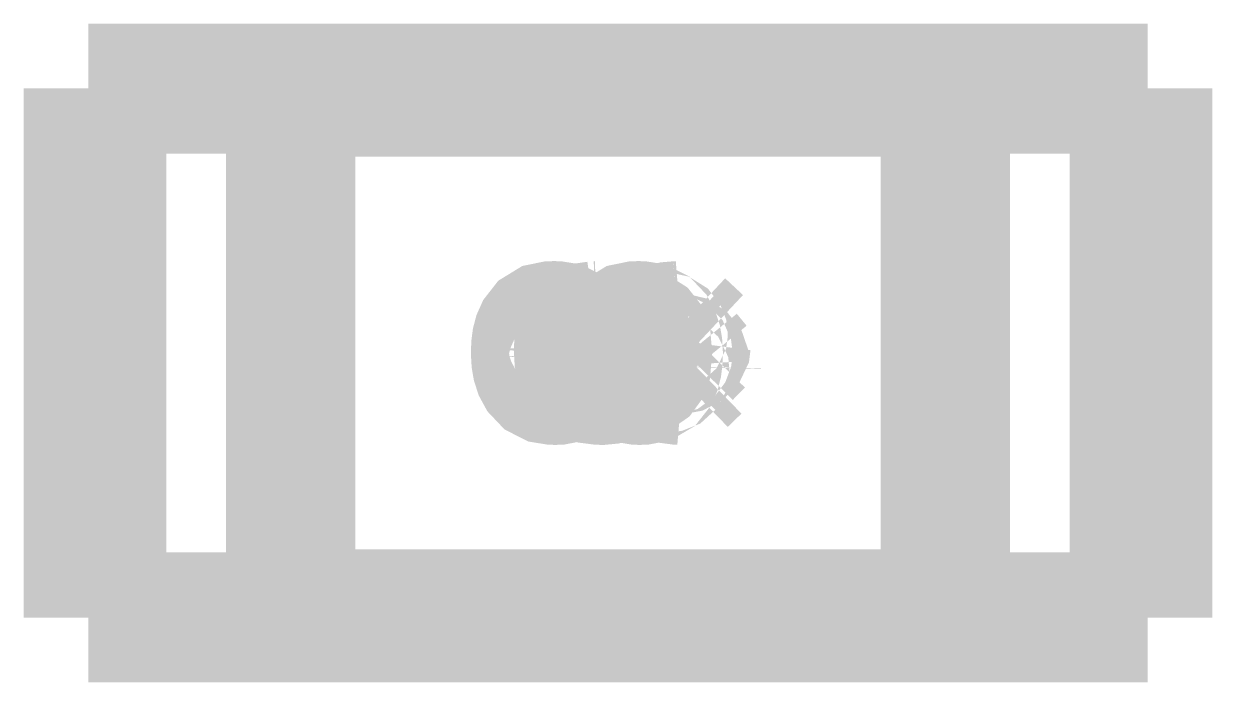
# Model space of a CAD drawing. Header units: millimetres. Extents: x 123.5 to 144.3, y 105.4 to 121.6.
# Drawn here: x 135.986 to 136.0963, y 113.2802 to 113.3413 of the extents above; entities that cross this region are included whole.
import ezdxf

# ---------------------------------------------------------------- set-up
doc = ezdxf.new("R2010")
doc.units = ezdxf.units.MM
doc.layers.add('DESC', color=250, linetype='Continuous')

# ---------------------------------------------------------------- blocks, each defined once
blk = doc.blocks.new('board')
at = {"const_width": 0.008}
for points in [[(152.0324816050811, 113.6353791870088), (152.0324816050811, 113.6026231870088)], [(152.0324816050811, 113.6353791870088), (152.0333006050811, 113.6353791870088)], [(152.0324816050811, 113.6353791870088), (152.0324816050811, 113.6026231870088)], [(152.0324816050811, 113.6353791870088), (152.0333006050811, 113.6353791870088)], [(152.0324816050811, 113.6353791870088), (152.0324816050811, 113.6026231870088)], [(152.0324816050811, 113.6353791870088), (152.0333006050811, 113.6353791870088)], [(152.0451746050811, 113.6352691870088), (152.0451746050811, 113.6353381870088), (152.0337106050811, 113.6353381870088), (152.0337106050811, 113.6353791870088), (152.0333006050811, 113.6353791870088)], [(152.0333006050811, 113.6353791870088), (152.0333006050811, 113.6026231870088)], [(152.0451746050811, 113.6352691870088), (152.0451746050811, 113.6353381870088), (152.0337106050811, 113.6353381870088), (152.0337106050811, 113.6353791870088), (152.0333006050811, 113.6353791870088)], [(152.0333006050811, 113.6353791870088), (152.0333006050811, 113.6026231870088)], [(152.0451746050811, 113.6352691870088), (152.0451746050811, 113.6353381870088), (152.0337106050811, 113.6353381870088), (152.0337106050811, 113.6353791870088), (152.0333006050811, 113.6353791870088)], [(152.0333006050811, 113.6353791870088), (152.0333006050811, 113.6026231870088)], [(152.0967656050811, 113.6353791870088), (152.0337106050811, 113.6353791870088)], [(152.0967656050811, 113.6353791870088), (152.0337106050811, 113.6353791870088)], [(152.0967656050811, 113.6353791870088), (152.0337106050811, 113.6353791870088)], [(152.0447656050811, 113.6353791870088), (152.0857106050811, 113.6353791870088)], [(152.0448066050811, 113.6353381870088), (152.0447656050811, 113.6353791870088)], [(152.0447656050811, 113.6353381870088), (152.0447656050811, 113.6353791870088)], [(152.0447656050811, 113.6353791870088), (152.0857106050811, 113.6353791870088)], [(152.0448066050811, 113.6353381870088), (152.0447656050811, 113.6353791870088)], [(152.0447656050811, 113.6353381870088), (152.0447656050811, 113.6353791870088)], [(152.0447656050811, 113.6353791870088), (152.0857106050811, 113.6353791870088)], [(152.0448066050811, 113.6353381870088), (152.0447656050811, 113.6353791870088)], [(152.0447656050811, 113.6353381870088), (152.0447656050811, 113.6353791870088)], [(152.0449846050811, 113.6351601870088), (152.0448756050811, 113.6352691870088)], [(152.0449846050811, 113.6351601870088), (152.0448756050811, 113.6352691870088)], [(152.0449846050811, 113.6351601870088), (152.0448756050811, 113.6352691870088)], [(152.0971746050811, 113.6353791870088), (152.0967656050811, 113.6353791870088), (152.0967656050811, 113.6353381870088), (152.0853006050811, 113.6353381870088), (152.0853006050811, 113.6352691870088)], [(152.0971746050811, 113.6353791870088), (152.0967656050811, 113.6353791870088), (152.0967656050811, 113.6353381870088), (152.0853006050811, 113.6353381870088), (152.0853006050811, 113.6352691870088)], [(152.0971746050811, 113.6353791870088), (152.0967656050811, 113.6353791870088), (152.0967656050811, 113.6353381870088), (152.0853006050811, 113.6353381870088), (152.0853006050811, 113.6352691870088)], [(152.0854906050811, 113.6351601870088), (152.0856006050811, 113.6352691870088)], [(152.0854906050811, 113.6351601870088), (152.0856006050811, 113.6352691870088)], [(152.0854906050811, 113.6351601870088), (152.0856006050811, 113.6352691870088)], [(152.0856696050811, 113.6353381870088), (152.0857106050811, 113.6353791870088)], [(152.0856696050811, 113.6353381870088), (152.0857106050811, 113.6353791870088)], [(152.0856696050811, 113.6353381870088), (152.0857106050811, 113.6353791870088)], [(152.0857106050811, 113.6353791870088), (152.0857106050811, 113.6353381870088)], [(152.0857106050811, 113.6353791870088), (152.0857106050811, 113.6353381870088)], [(152.0857106050811, 113.6353791870088), (152.0857106050811, 113.6353381870088)], [(152.0971746050811, 113.6353791870088), (152.0979936050811, 113.6353791870088)], [(152.0971746050811, 113.6026231870088), (152.0971746050811, 113.6353791870088)], [(152.0971746050811, 113.6353791870088), (152.0979936050811, 113.6353791870088)], [(152.0971746050811, 113.6026231870088), (152.0971746050811, 113.6353791870088)], [(152.0971746050811, 113.6353791870088), (152.0979936050811, 113.6353791870088)], [(152.0971746050811, 113.6026231870088), (152.0971746050811, 113.6353791870088)], [(152.0979936050811, 113.6026231870088), (152.0979936050811, 113.6353791870088)], [(152.0979936050811, 113.6026231870088), (152.0979936050811, 113.6353791870088)], [(152.0979936050811, 113.6026231870088), (152.0979936050811, 113.6353791870088)], [(152.0449846050811, 113.6351601870088), (152.0449846050811, 113.6028431870088), (152.0854906050811, 113.6028431870088), (152.0854906050811, 113.6351601870088), (152.0449846050811, 113.6351601870088)], [(152.0449846050811, 113.6351601870088), (152.0449846050811, 113.6028431870088), (152.0854906050811, 113.6028431870088), (152.0854906050811, 113.6351601870088), (152.0449846050811, 113.6351601870088)], [(152.0449846050811, 113.6351601870088), (152.0449846050811, 113.6028431870088), (152.0854906050811, 113.6028431870088), (152.0854906050811, 113.6351601870088), (152.0449846050811, 113.6351601870088)], [(152.0625016050811, 113.6189881870088), (152.0625016050811, 113.6189071870088), (152.0624866050811, 113.6185791870088), (152.0624456050811, 113.6182541870088), (152.0623756050811, 113.6179851870088), (152.0622946050811, 113.6178031870088), (152.0620926050811, 113.6175471870088), (152.0618276050811, 113.6173901870088), (152.0614506050811, 113.6173181870088), (152.0613536050811, 113.6173151870088), (152.0612716050811, 113.6173181870088), (152.0609456050811, 113.6173711870088), (152.0606496050811, 113.6175211870088), (152.0604236050811, 113.6177601870088), (152.0603166050811, 113.6179571870088), (152.0602196050811, 113.6182511870088), (152.0601676050811, 113.6185551870088), (152.0601416050811, 113.6190141870088), (152.0601426050811, 113.6190961870088), (152.0601576050811, 113.6194231870088), (152.0601986050811, 113.6197481870088), (152.0602696050811, 113.6200151870088), (152.0603536050811, 113.6202031870088), (152.0605426050811, 113.6204451870088), (152.0608086050811, 113.6206081870088), (152.0611756050811, 113.6206831870088), (152.0612906050811, 113.6206871870088), (152.0613716050811, 113.6206841870088), (152.0616976050811, 113.6206321870088), (152.0619936050811, 113.6204821870088), (152.0622216050811, 113.6202421870088), (152.0623276050811, 113.6200471870088), (152.0624236050811, 113.6197591870088), (152.0624756050811, 113.6194611870088), (152.0625016050811, 113.6189881870088)], [(152.0625016050811, 113.6189881870088), (152.0625016050811, 113.6189071870088), (152.0624866050811, 113.6185791870088), (152.0624456050811, 113.6182541870088), (152.0623756050811, 113.6179851870088), (152.0622946050811, 113.6178031870088), (152.0620926050811, 113.6175471870088), (152.0618276050811, 113.6173901870088), (152.0614506050811, 113.6173181870088), (152.0613536050811, 113.6173151870088), (152.0612716050811, 113.6173181870088), (152.0609456050811, 113.6173711870088), (152.0606496050811, 113.6175211870088), (152.0604236050811, 113.6177601870088), (152.0603166050811, 113.6179571870088), (152.0602196050811, 113.6182511870088), (152.0601676050811, 113.6185551870088), (152.0601416050811, 113.6190141870088), (152.0601426050811, 113.6190961870088), (152.0601576050811, 113.6194231870088), (152.0601986050811, 113.6197481870088), (152.0602696050811, 113.6200151870088), (152.0603536050811, 113.6202031870088), (152.0605426050811, 113.6204451870088), (152.0608086050811, 113.6206081870088), (152.0611756050811, 113.6206831870088), (152.0612906050811, 113.6206871870088), (152.0613716050811, 113.6206841870088), (152.0616976050811, 113.6206321870088), (152.0619936050811, 113.6204821870088), (152.0622216050811, 113.6202421870088), (152.0623276050811, 113.6200471870088), (152.0624236050811, 113.6197591870088), (152.0624756050811, 113.6194611870088), (152.0625016050811, 113.6189881870088)], [(152.0625016050811, 113.6189881870088), (152.0625016050811, 113.6189071870088), (152.0624866050811, 113.6185791870088), (152.0624456050811, 113.6182541870088), (152.0623756050811, 113.6179851870088), (152.0622946050811, 113.6178031870088), (152.0620926050811, 113.6175471870088), (152.0618276050811, 113.6173901870088), (152.0614506050811, 113.6173181870088), (152.0613536050811, 113.6173151870088), (152.0612716050811, 113.6173181870088), (152.0609456050811, 113.6173711870088), (152.0606496050811, 113.6175211870088), (152.0604236050811, 113.6177601870088), (152.0603166050811, 113.6179571870088), (152.0602196050811, 113.6182511870088), (152.0601676050811, 113.6185551870088), (152.0601416050811, 113.6190141870088), (152.0601426050811, 113.6190961870088), (152.0601576050811, 113.6194231870088), (152.0601986050811, 113.6197481870088), (152.0602696050811, 113.6200151870088), (152.0603536050811, 113.6202031870088), (152.0605426050811, 113.6204451870088), (152.0608086050811, 113.6206081870088), (152.0611756050811, 113.6206831870088), (152.0612906050811, 113.6206871870088), (152.0613716050811, 113.6206841870088), (152.0616976050811, 113.6206321870088), (152.0619936050811, 113.6204821870088), (152.0622216050811, 113.6202421870088), (152.0623276050811, 113.6200471870088), (152.0624236050811, 113.6197591870088), (152.0624756050811, 113.6194611870088), (152.0625016050811, 113.6189881870088)], [(152.0642106050811, 113.6178451870088), (152.0647826050811, 113.6179491870088), (152.0648096050811, 113.6179451870088), (152.0648276050811, 113.6179341870088), (152.0648426050811, 113.6179191870088), (152.0648556050811, 113.6178881870088), (152.0648716050811, 113.6177421870088), (152.0648716050811, 113.6176771870088), (152.0648696050811, 113.6175951870088), (152.0648576050811, 113.6175171870088), (152.0648406050811, 113.6174731870088), (152.0648186050811, 113.6174451870088), (152.0647686050811, 113.6174141870088), (152.0645306050811, 113.6173451870088), (152.0642156050811, 113.6173151870088), (152.0641336050811, 113.6173171870088), (152.0638076050811, 113.6173591870088), (152.0634196050811, 113.6175271870088), (152.0631186050811, 113.6178191870088), (152.0630256050811, 113.6179781870088), (152.0629506050811, 113.6181451870088), (152.0628586050811, 113.6184681870088), (152.0628306050811, 113.6186321870088), (152.0628006050811, 113.6191281870088), (152.0628016050811, 113.6192101870088), (152.0628156050811, 113.6195381870088), (152.0628636050811, 113.6198621870088), (152.0629346050811, 113.6200951870088), (152.0631236050811, 113.6204071870088), (152.0632266050811, 113.6204981870088), (152.0634746050811, 113.6206261870088), (152.0639046050811, 113.6206871870088)], [(152.0642106050811, 113.6178451870088), (152.0647826050811, 113.6179491870088), (152.0648096050811, 113.6179451870088), (152.0648276050811, 113.6179341870088), (152.0648426050811, 113.6179191870088), (152.0648556050811, 113.6178881870088), (152.0648716050811, 113.6177421870088), (152.0648716050811, 113.6176771870088), (152.0648696050811, 113.6175951870088), (152.0648576050811, 113.6175171870088), (152.0648406050811, 113.6174731870088), (152.0648186050811, 113.6174451870088), (152.0647686050811, 113.6174141870088), (152.0645306050811, 113.6173451870088), (152.0642156050811, 113.6173151870088), (152.0641336050811, 113.6173171870088), (152.0638076050811, 113.6173591870088), (152.0634196050811, 113.6175271870088), (152.0631186050811, 113.6178191870088), (152.0630256050811, 113.6179781870088), (152.0629506050811, 113.6181451870088), (152.0628586050811, 113.6184681870088), (152.0628306050811, 113.6186321870088), (152.0628006050811, 113.6191281870088), (152.0628016050811, 113.6192101870088), (152.0628156050811, 113.6195381870088), (152.0628636050811, 113.6198621870088), (152.0629346050811, 113.6200951870088), (152.0631236050811, 113.6204071870088), (152.0632266050811, 113.6204981870088), (152.0634746050811, 113.6206261870088), (152.0639046050811, 113.6206871870088)], [(152.0642106050811, 113.6178451870088), (152.0647826050811, 113.6179491870088), (152.0648096050811, 113.6179451870088), (152.0648276050811, 113.6179341870088), (152.0648426050811, 113.6179191870088), (152.0648556050811, 113.6178881870088), (152.0648716050811, 113.6177421870088), (152.0648716050811, 113.6176771870088), (152.0648696050811, 113.6175951870088), (152.0648576050811, 113.6175171870088), (152.0648406050811, 113.6174731870088), (152.0648186050811, 113.6174451870088), (152.0647686050811, 113.6174141870088), (152.0645306050811, 113.6173451870088), (152.0642156050811, 113.6173151870088), (152.0641336050811, 113.6173171870088), (152.0638076050811, 113.6173591870088), (152.0634196050811, 113.6175271870088), (152.0631186050811, 113.6178191870088), (152.0630256050811, 113.6179781870088), (152.0629506050811, 113.6181451870088), (152.0628586050811, 113.6184681870088), (152.0628306050811, 113.6186321870088), (152.0628006050811, 113.6191281870088), (152.0628016050811, 113.6192101870088), (152.0628156050811, 113.6195381870088), (152.0628636050811, 113.6198621870088), (152.0629346050811, 113.6200951870088), (152.0631236050811, 113.6204071870088), (152.0632266050811, 113.6204981870088), (152.0634746050811, 113.6206261870088), (152.0639046050811, 113.6206871870088)], [(152.0639756050811, 113.6206901870088), (152.0639056050811, 113.6206871870088)], [(152.0639756050811, 113.6206901870088), (152.0639056050811, 113.6206871870088)], [(152.0639756050811, 113.6206901870088), (152.0639056050811, 113.6206871870088)], [(152.0639756050811, 113.6206901870088), (152.0650666050811, 113.6195991870088)], [(152.0639756050811, 113.6206901870088), (152.0650666050811, 113.6195991870088)], [(152.0639756050811, 113.6206901870088), (152.0650666050811, 113.6195991870088)], [(152.0677236050811, 113.6189881870088), (152.0677226050811, 113.6189071870088), (152.0677076050811, 113.6185791870088), (152.0676666050811, 113.6182541870088), (152.0675976050811, 113.6179851870088), (152.0675166050811, 113.6178031870088), (152.0673146050811, 113.6175471870088), (152.0670496050811, 113.6173901870088), (152.0666726050811, 113.6173181870088), (152.0665756050811, 113.6173151870088), (152.0664936050811, 113.6173181870088), (152.0661676050811, 113.6173711870088), (152.0658716050811, 113.6175211870088), (152.0656456050811, 113.6177601870088), (152.0655386050811, 113.6179571870088), (152.0654416050811, 113.6182511870088), (152.0653886050811, 113.6185551870088), (152.0653636050811, 113.6190141870088), (152.0653646050811, 113.6190961870088), (152.0653796050811, 113.6194231870088), (152.0654206050811, 113.6197481870088), (152.0654916050811, 113.6200151870088), (152.0655756050811, 113.6202031870088), (152.0657646050811, 113.6204451870088), (152.0660306050811, 113.6206081870088), (152.0663976050811, 113.6206831870088), (152.0665116050811, 113.6206871870088), (152.0665936050811, 113.6206841870088), (152.0669196050811, 113.6206321870088), (152.0672156050811, 113.6204821870088), (152.0674426050811, 113.6202421870088), (152.0675486050811, 113.6200471870088), (152.0676446050811, 113.6197591870088), (152.0676966050811, 113.6194611870088), (152.0677236050811, 113.6189881870088)], [(152.0677236050811, 113.6189881870088), (152.0677226050811, 113.6189071870088), (152.0677076050811, 113.6185791870088), (152.0676666050811, 113.6182541870088), (152.0675976050811, 113.6179851870088), (152.0675166050811, 113.6178031870088), (152.0673146050811, 113.6175471870088), (152.0670496050811, 113.6173901870088), (152.0666726050811, 113.6173181870088), (152.0665756050811, 113.6173151870088), (152.0664936050811, 113.6173181870088), (152.0661676050811, 113.6173711870088), (152.0658716050811, 113.6175211870088), (152.0656456050811, 113.6177601870088), (152.0655386050811, 113.6179571870088), (152.0654416050811, 113.6182511870088), (152.0653886050811, 113.6185551870088), (152.0653636050811, 113.6190141870088), (152.0653646050811, 113.6190961870088), (152.0653796050811, 113.6194231870088), (152.0654206050811, 113.6197481870088), (152.0654916050811, 113.6200151870088), (152.0655756050811, 113.6202031870088), (152.0657646050811, 113.6204451870088), (152.0660306050811, 113.6206081870088), (152.0663976050811, 113.6206831870088), (152.0665116050811, 113.6206871870088), (152.0665936050811, 113.6206841870088), (152.0669196050811, 113.6206321870088), (152.0672156050811, 113.6204821870088), (152.0674426050811, 113.6202421870088), (152.0675486050811, 113.6200471870088), (152.0676446050811, 113.6197591870088), (152.0676966050811, 113.6194611870088), (152.0677236050811, 113.6189881870088)], [(152.0677236050811, 113.6189881870088), (152.0677226050811, 113.6189071870088), (152.0677076050811, 113.6185791870088), (152.0676666050811, 113.6182541870088), (152.0675976050811, 113.6179851870088), (152.0675166050811, 113.6178031870088), (152.0673146050811, 113.6175471870088), (152.0670496050811, 113.6173901870088), (152.0666726050811, 113.6173181870088), (152.0665756050811, 113.6173151870088), (152.0664936050811, 113.6173181870088), (152.0661676050811, 113.6173711870088), (152.0658716050811, 113.6175211870088), (152.0656456050811, 113.6177601870088), (152.0655386050811, 113.6179571870088), (152.0654416050811, 113.6182511870088), (152.0653886050811, 113.6185551870088), (152.0653636050811, 113.6190141870088), (152.0653646050811, 113.6190961870088), (152.0653796050811, 113.6194231870088), (152.0654206050811, 113.6197481870088), (152.0654916050811, 113.6200151870088), (152.0655756050811, 113.6202031870088), (152.0657646050811, 113.6204451870088), (152.0660306050811, 113.6206081870088), (152.0663976050811, 113.6206831870088), (152.0665116050811, 113.6206871870088), (152.0665936050811, 113.6206841870088), (152.0669196050811, 113.6206321870088), (152.0672156050811, 113.6204821870088), (152.0674426050811, 113.6202421870088), (152.0675486050811, 113.6200471870088), (152.0676446050811, 113.6197591870088), (152.0676966050811, 113.6194611870088), (152.0677236050811, 113.6189881870088)], [(152.0688836050811, 113.6201571870088), (152.0681056050811, 113.6199641870088), (152.0680826050811, 113.6199691870088), (152.0680666050811, 113.6199791870088), (152.0680496050811, 113.6200011870088), (152.0680346050811, 113.6200391870088), (152.0680246050811, 113.6201131870088), (152.0680216050811, 113.6201901870088), (152.0680236050811, 113.6202711870088), (152.0680466050811, 113.6204401870088), (152.0680776050811, 113.6205041870088), (152.0681086050811, 113.6205321870088), (152.0682356050811, 113.6205861870088), (152.0685006050811, 113.6206491870088), (152.0689606050811, 113.6206871870088)], [(152.0688836050811, 113.6201571870088), (152.0681056050811, 113.6199641870088), (152.0680826050811, 113.6199691870088), (152.0680666050811, 113.6199791870088), (152.0680496050811, 113.6200011870088), (152.0680346050811, 113.6200391870088), (152.0680246050811, 113.6201131870088), (152.0680216050811, 113.6201901870088), (152.0680236050811, 113.6202711870088), (152.0680466050811, 113.6204401870088), (152.0680776050811, 113.6205041870088), (152.0681086050811, 113.6205321870088), (152.0682356050811, 113.6205861870088), (152.0685006050811, 113.6206491870088), (152.0689606050811, 113.6206871870088)], [(152.0688836050811, 113.6201571870088), (152.0681056050811, 113.6199641870088), (152.0680826050811, 113.6199691870088), (152.0680666050811, 113.6199791870088), (152.0680496050811, 113.6200011870088), (152.0680346050811, 113.6200391870088), (152.0680246050811, 113.6201131870088), (152.0680216050811, 113.6201901870088), (152.0680236050811, 113.6202711870088), (152.0680466050811, 113.6204401870088), (152.0680776050811, 113.6205041870088), (152.0681086050811, 113.6205321870088), (152.0682356050811, 113.6205861870088), (152.0685006050811, 113.6206491870088), (152.0689606050811, 113.6206871870088)], [(152.0691336050811, 113.6207011870088), (152.0689606050811, 113.6206871870088)], [(152.0691336050811, 113.6207011870088), (152.0689606050811, 113.6206871870088)], [(152.0691336050811, 113.6207011870088), (152.0689606050811, 113.6206871870088)], [(152.0691336050811, 113.6207011870088), (152.0702386050811, 113.6196681870088)], [(152.0691336050811, 113.6207011870088), (152.0702386050811, 113.6196681870088)], [(152.0691336050811, 113.6207011870088), (152.0702386050811, 113.6196681870088)], [(152.0613146050811, 113.6201571870088), (152.0611646050811, 113.6201181870088), (152.0610416050811, 113.6200321870088), (152.0609456050811, 113.6198991870088), (152.0608766050811, 113.6197181870088), (152.0608156050811, 113.6189821870088)], [(152.0613146050811, 113.6201571870088), (152.0611646050811, 113.6201181870088), (152.0610416050811, 113.6200321870088), (152.0609456050811, 113.6198991870088), (152.0608766050811, 113.6197181870088), (152.0608156050811, 113.6189821870088)], [(152.0613146050811, 113.6201571870088), (152.0611646050811, 113.6201181870088), (152.0610416050811, 113.6200321870088), (152.0609456050811, 113.6198991870088), (152.0608766050811, 113.6197181870088), (152.0608156050811, 113.6189821870088)], [(152.0618276050811, 113.6190221870088), (152.0617666050811, 113.6197451870088), (152.0616996050811, 113.6199141870088), (152.0616026050811, 113.6200381870088), (152.0614736050811, 113.6201191870088), (152.0613146050811, 113.6201571870088)], [(152.0618276050811, 113.6190221870088), (152.0617666050811, 113.6197451870088), (152.0616996050811, 113.6199141870088), (152.0616026050811, 113.6200381870088), (152.0614736050811, 113.6201191870088), (152.0613146050811, 113.6201571870088)], [(152.0618276050811, 113.6190221870088), (152.0617666050811, 113.6197451870088), (152.0616996050811, 113.6199141870088), (152.0616026050811, 113.6200381870088), (152.0614736050811, 113.6201191870088), (152.0613146050811, 113.6201571870088)], [(152.0639376050811, 113.6201571870088), (152.0638296050811, 113.6201361870088), (152.0637366050811, 113.6200881870088), (152.0636566050811, 113.6200141870088), (152.0635916050811, 113.6199151870088), (152.0635046050811, 113.6196391870088), (152.0634746050811, 113.6192601870088)], [(152.0639376050811, 113.6201571870088), (152.0638296050811, 113.6201361870088), (152.0637366050811, 113.6200881870088), (152.0636566050811, 113.6200141870088), (152.0635916050811, 113.6199151870088), (152.0635046050811, 113.6196391870088), (152.0634746050811, 113.6192601870088)], [(152.0639376050811, 113.6201571870088), (152.0638296050811, 113.6201361870088), (152.0637366050811, 113.6200881870088), (152.0636566050811, 113.6200141870088), (152.0635916050811, 113.6199151870088), (152.0635046050811, 113.6196391870088), (152.0634746050811, 113.6192601870088)], [(152.0639376050811, 113.6201571870088), (152.0643956050811, 113.6196761870088)], [(152.0639376050811, 113.6201571870088), (152.0643956050811, 113.6196761870088)], [(152.0639376050811, 113.6201571870088), (152.0643956050811, 113.6196761870088)], [(152.0670496050811, 113.6190221870088), (152.0669886050811, 113.6197451870088), (152.0669216050811, 113.6199141870088), (152.0668236050811, 113.6200381870088), (152.0666956050811, 113.6201191870088), (152.0665366050811, 113.6201571870088), (152.0663866050811, 113.6201181870088), (152.0662636050811, 113.6200321870088), (152.0661676050811, 113.6198991870088), (152.0660976050811, 113.6197181870088), (152.0660376050811, 113.6189821870088), (152.0660976050811, 113.6182591870088), (152.0661636050811, 113.6180901870088), (152.0662606050811, 113.6179651870088), (152.0663886050811, 113.6178831870088), (152.0665476050811, 113.6178451870088), (152.0666966050811, 113.6178831870088), (152.0668196050811, 113.6179691870088), (152.0669166050811, 113.6181031870088), (152.0669866050811, 113.6182851870088), (152.0670496050811, 113.6190221870088)], [(152.0670496050811, 113.6190221870088), (152.0669886050811, 113.6197451870088), (152.0669216050811, 113.6199141870088), (152.0668236050811, 113.6200381870088), (152.0666956050811, 113.6201191870088), (152.0665366050811, 113.6201571870088), (152.0663866050811, 113.6201181870088), (152.0662636050811, 113.6200321870088), (152.0661676050811, 113.6198991870088), (152.0660976050811, 113.6197181870088), (152.0660376050811, 113.6189821870088), (152.0660976050811, 113.6182591870088), (152.0661636050811, 113.6180901870088), (152.0662606050811, 113.6179651870088), (152.0663886050811, 113.6178831870088), (152.0665476050811, 113.6178451870088), (152.0666966050811, 113.6178831870088), (152.0668196050811, 113.6179691870088), (152.0669166050811, 113.6181031870088), (152.0669866050811, 113.6182851870088), (152.0670496050811, 113.6190221870088)], [(152.0670496050811, 113.6190221870088), (152.0669886050811, 113.6197451870088), (152.0669216050811, 113.6199141870088), (152.0668236050811, 113.6200381870088), (152.0666956050811, 113.6201191870088), (152.0665366050811, 113.6201571870088), (152.0663866050811, 113.6201181870088), (152.0662636050811, 113.6200321870088), (152.0661676050811, 113.6198991870088), (152.0660976050811, 113.6197181870088), (152.0660376050811, 113.6189821870088), (152.0660976050811, 113.6182591870088), (152.0661636050811, 113.6180901870088), (152.0662606050811, 113.6179651870088), (152.0663886050811, 113.6178831870088), (152.0665476050811, 113.6178451870088), (152.0666966050811, 113.6178831870088), (152.0668196050811, 113.6179691870088), (152.0669166050811, 113.6181031870088), (152.0669866050811, 113.6182851870088), (152.0670496050811, 113.6190221870088)], [(152.0689626050811, 113.6201641870088), (152.0688826050811, 113.6201571870088)], [(152.0689626050811, 113.6201641870088), (152.0688826050811, 113.6201571870088)], [(152.0689626050811, 113.6201641870088), (152.0688826050811, 113.6201571870088)], [(152.0689626050811, 113.6201641870088), (152.0694676050811, 113.6196941870088)], [(152.0689626050811, 113.6201641870088), (152.0694676050811, 113.6196941870088)], [(152.0689626050811, 113.6201641870088), (152.0694676050811, 113.6196941870088)], [(152.0634746050811, 113.6192601870088), (152.0637216050811, 113.6191441870088), (152.0639716050811, 113.6190971870088)], [(152.0634746050811, 113.6192601870088), (152.0637216050811, 113.6191441870088), (152.0639716050811, 113.6190971870088)], [(152.0634746050811, 113.6192601870088), (152.0637216050811, 113.6191441870088), (152.0639716050811, 113.6190971870088)], [(152.0639716050811, 113.6190971870088), (152.0643956050811, 113.6195341870088)], [(152.0639716050811, 113.6190971870088), (152.0643956050811, 113.6195341870088)], [(152.0639716050811, 113.6190971870088), (152.0643956050811, 113.6195341870088)], [(152.0641806050811, 113.6185671870088), (152.0650686050811, 113.6194551870088)], [(152.0641806050811, 113.6185671870088), (152.0650686050811, 113.6194551870088)], [(152.0641806050811, 113.6185671870088), (152.0650686050811, 113.6194551870088)], [(152.0643906050811, 113.6196031870088), (152.0643956050811, 113.6196761870088)], [(152.0643906050811, 113.6196031870088), (152.0643956050811, 113.6196761870088)], [(152.0643906050811, 113.6196031870088), (152.0643956050811, 113.6196761870088)], [(152.0643906050811, 113.6196031870088), (152.0643956050811, 113.6195341870088)], [(152.0643906050811, 113.6196031870088), (152.0643956050811, 113.6195341870088)], [(152.0643906050811, 113.6196031870088), (152.0643956050811, 113.6195341870088)], [(152.0650646050811, 113.6195361870088), (152.0650666050811, 113.6195991870088)], [(152.0650646050811, 113.6195361870088), (152.0650666050811, 113.6195991870088)], [(152.0650646050811, 113.6195361870088), (152.0650666050811, 113.6195991870088)], [(152.0650646050811, 113.6195361870088), (152.0650686050811, 113.6194551870088)], [(152.0650646050811, 113.6195361870088), (152.0650686050811, 113.6194551870088)], [(152.0650646050811, 113.6195361870088), (152.0650686050811, 113.6194551870088)], [(152.0693706050811, 113.6182401870088), (152.0693646050811, 113.6183221870088), (152.0693216050811, 113.6184471870088), (152.0692356050811, 113.6185581870088), (152.0690946050811, 113.6186471870088), (152.0688456050811, 113.6187071870088), (152.0687306050811, 113.6187121870088), (152.0684306050811, 113.6187121870088), (152.0683906050811, 113.6187171870088), (152.0683636050811, 113.6187301870088), (152.0683426050811, 113.6187511870088), (152.0683276050811, 113.6187851870088), (152.0683116050811, 113.6189131870088), (152.0683116050811, 113.6189471870088), (152.0683136050811, 113.6190291870088), (152.0683236050811, 113.6191081870088), (152.0683376050811, 113.6191451870088), (152.0683566050811, 113.6191701870088), (152.0683756050811, 113.6191841870088), (152.0683996050811, 113.6191911870088), (152.0684376050811, 113.6191941870088), (152.0687316050811, 113.6191941870088), (152.0688136050811, 113.6191951870088), (152.0691386050811, 113.6192561870088), (152.0692886050811, 113.6193341870088), (152.0693896050811, 113.6194351870088), (152.0694506050811, 113.6195641870088), (152.0694676050811, 113.6196941870088)], [(152.0693706050811, 113.6182401870088), (152.0693646050811, 113.6183221870088), (152.0693216050811, 113.6184471870088), (152.0692356050811, 113.6185581870088), (152.0690946050811, 113.6186471870088), (152.0688456050811, 113.6187071870088), (152.0687306050811, 113.6187121870088), (152.0684306050811, 113.6187121870088), (152.0683906050811, 113.6187171870088), (152.0683636050811, 113.6187301870088), (152.0683426050811, 113.6187511870088), (152.0683276050811, 113.6187851870088), (152.0683116050811, 113.6189131870088), (152.0683116050811, 113.6189471870088), (152.0683136050811, 113.6190291870088), (152.0683236050811, 113.6191081870088), (152.0683376050811, 113.6191451870088), (152.0683566050811, 113.6191701870088), (152.0683756050811, 113.6191841870088), (152.0683996050811, 113.6191911870088), (152.0684376050811, 113.6191941870088), (152.0687316050811, 113.6191941870088), (152.0688136050811, 113.6191951870088), (152.0691386050811, 113.6192561870088), (152.0692886050811, 113.6193341870088), (152.0693896050811, 113.6194351870088), (152.0694506050811, 113.6195641870088), (152.0694676050811, 113.6196941870088)], [(152.0693706050811, 113.6182401870088), (152.0693646050811, 113.6183221870088), (152.0693216050811, 113.6184471870088), (152.0692356050811, 113.6185581870088), (152.0690946050811, 113.6186471870088), (152.0688456050811, 113.6187071870088), (152.0687306050811, 113.6187121870088), (152.0684306050811, 113.6187121870088), (152.0683906050811, 113.6187171870088), (152.0683636050811, 113.6187301870088), (152.0683426050811, 113.6187511870088), (152.0683276050811, 113.6187851870088), (152.0683116050811, 113.6189131870088), (152.0683116050811, 113.6189471870088), (152.0683136050811, 113.6190291870088), (152.0683236050811, 113.6191081870088), (152.0683376050811, 113.6191451870088), (152.0683566050811, 113.6191701870088), (152.0683756050811, 113.6191841870088), (152.0683996050811, 113.6191911870088), (152.0684376050811, 113.6191941870088), (152.0687316050811, 113.6191941870088), (152.0688136050811, 113.6191951870088), (152.0691386050811, 113.6192561870088), (152.0692886050811, 113.6193341870088), (152.0693896050811, 113.6194351870088), (152.0694506050811, 113.6195641870088), (152.0694676050811, 113.6196941870088)], [(152.0694896050811, 113.6189071870088), (152.0702386050811, 113.6196681870088)], [(152.0694896050811, 113.6189071870088), (152.0702386050811, 113.6196681870088)], [(152.0694896050811, 113.6189071870088), (152.0702386050811, 113.6196681870088)], [(152.0608156050811, 113.6189821870088), (152.0608756050811, 113.6182591870088), (152.0609416050811, 113.6180901870088), (152.0610386050811, 113.6179651870088), (152.0611666050811, 113.6178831870088), (152.0613256050811, 113.6178451870088), (152.0614746050811, 113.6178831870088), (152.0615976050811, 113.6179691870088), (152.0616946050811, 113.6181031870088), (152.0617646050811, 113.6182841870088), (152.0618276050811, 113.6190221870088)], [(152.0608156050811, 113.6189821870088), (152.0608756050811, 113.6182591870088), (152.0609416050811, 113.6180901870088), (152.0610386050811, 113.6179651870088), (152.0611666050811, 113.6178831870088), (152.0613256050811, 113.6178451870088), (152.0614746050811, 113.6178831870088), (152.0615976050811, 113.6179691870088), (152.0616946050811, 113.6181031870088), (152.0617646050811, 113.6182841870088), (152.0618276050811, 113.6190221870088)], [(152.0608156050811, 113.6189821870088), (152.0608756050811, 113.6182591870088), (152.0609416050811, 113.6180901870088), (152.0610386050811, 113.6179651870088), (152.0611666050811, 113.6178831870088), (152.0613256050811, 113.6178451870088), (152.0614746050811, 113.6178831870088), (152.0615976050811, 113.6179691870088), (152.0616946050811, 113.6181031870088), (152.0617646050811, 113.6182841870088), (152.0618276050811, 113.6190221870088)], [(152.0641246050811, 113.6185681870088), (152.0634616050811, 113.6187581870088)], [(152.0641246050811, 113.6185681870088), (152.0634616050811, 113.6187581870088)], [(152.0641246050811, 113.6185681870088), (152.0634616050811, 113.6187581870088)], [(152.0634626050811, 113.6187581870088), (152.0634656050811, 113.6186761870088), (152.0635196050811, 113.6183511870088), (152.0636296050811, 113.6181201870088), (152.0637776050811, 113.6179701870088), (152.0639676050811, 113.6178771870088), (152.0642126050811, 113.6178451870088)], [(152.0634626050811, 113.6187581870088), (152.0634656050811, 113.6186761870088), (152.0635196050811, 113.6183511870088), (152.0636296050811, 113.6181201870088), (152.0637776050811, 113.6179701870088), (152.0639676050811, 113.6178771870088), (152.0642126050811, 113.6178451870088)], [(152.0634626050811, 113.6187581870088), (152.0634656050811, 113.6186761870088), (152.0635196050811, 113.6183511870088), (152.0636296050811, 113.6181201870088), (152.0637776050811, 113.6179701870088), (152.0639676050811, 113.6178771870088), (152.0642126050811, 113.6178451870088)], [(152.0641246050811, 113.6185681870088), (152.0641376050811, 113.6185681870088)], [(152.0641246050811, 113.6185681870088), (152.0641376050811, 113.6185681870088)], [(152.0641246050811, 113.6185681870088), (152.0641376050811, 113.6185681870088)], [(152.0641806050811, 113.6185671870088), (152.0641366050811, 113.6185681870088)], [(152.0641806050811, 113.6185671870088), (152.0641366050811, 113.6185681870088)], [(152.0641806050811, 113.6185671870088), (152.0641366050811, 113.6185681870088)], [(152.0694886050811, 113.6189001870088), (152.0700946050811, 113.6181581870088)], [(152.0694886050811, 113.6189001870088), (152.0700946050811, 113.6181581870088)], [(152.0694886050811, 113.6189001870088), (152.0700946050811, 113.6181581870088)], [(152.0692456050811, 113.6173031870088), (152.0691046050811, 113.6173151870088), (152.0690226050811, 113.6173171870088), (152.0686966050811, 113.6173601870088), (152.0682076050811, 113.6175631870088), (152.0681616050811, 113.6176081870088), (152.0681326050811, 113.6176671870088), (152.0681186050811, 113.6178471870088), (152.0681206050811, 113.6179291870088), (152.0681296050811, 113.6180081870088), (152.0681366050811, 113.6180381870088), (152.0681516050811, 113.6180661870088), (152.0681636050811, 113.6180771870088), (152.0681786050811, 113.6180831870088), (152.0681996050811, 113.6180861870088), (152.0682396050811, 113.6180761870088), (152.0683936050811, 113.6179941870088), (152.0686386050811, 113.6178911870088), (152.0689146050811, 113.6178451870088)], [(152.0692456050811, 113.6173031870088), (152.0691046050811, 113.6173151870088), (152.0690226050811, 113.6173171870088), (152.0686966050811, 113.6173601870088), (152.0682076050811, 113.6175631870088), (152.0681616050811, 113.6176081870088), (152.0681326050811, 113.6176671870088), (152.0681186050811, 113.6178471870088), (152.0681206050811, 113.6179291870088), (152.0681296050811, 113.6180081870088), (152.0681366050811, 113.6180381870088), (152.0681516050811, 113.6180661870088), (152.0681636050811, 113.6180771870088), (152.0681786050811, 113.6180831870088), (152.0681996050811, 113.6180861870088), (152.0682396050811, 113.6180761870088), (152.0683936050811, 113.6179941870088), (152.0686386050811, 113.6178911870088), (152.0689146050811, 113.6178451870088)], [(152.0692456050811, 113.6173031870088), (152.0691046050811, 113.6173151870088), (152.0690226050811, 113.6173171870088), (152.0686966050811, 113.6173601870088), (152.0682076050811, 113.6175631870088), (152.0681616050811, 113.6176081870088), (152.0681326050811, 113.6176671870088), (152.0681186050811, 113.6178471870088), (152.0681206050811, 113.6179291870088), (152.0681296050811, 113.6180081870088), (152.0681366050811, 113.6180381870088), (152.0681516050811, 113.6180661870088), (152.0681636050811, 113.6180771870088), (152.0681786050811, 113.6180831870088), (152.0681996050811, 113.6180861870088), (152.0682396050811, 113.6180761870088), (152.0683936050811, 113.6179941870088), (152.0686386050811, 113.6178911870088), (152.0689146050811, 113.6178451870088)], [(152.0689616050811, 113.6178421870088), (152.0689146050811, 113.6178451870088)], [(152.0689616050811, 113.6178421870088), (152.0689146050811, 113.6178451870088)], [(152.0689616050811, 113.6178421870088), (152.0689146050811, 113.6178451870088)], [(152.0689616050811, 113.6178421870088), (152.0693716050811, 113.6182401870088)], [(152.0689616050811, 113.6178421870088), (152.0693716050811, 113.6182401870088)], [(152.0689616050811, 113.6178421870088), (152.0693716050811, 113.6182401870088)], [(152.0692456050811, 113.6173031870088), (152.0700936050811, 113.6181231870088)], [(152.0692456050811, 113.6173031870088), (152.0700936050811, 113.6181231870088)], [(152.0692456050811, 113.6173031870088), (152.0700936050811, 113.6181231870088)], [(152.0700936050811, 113.6181231870088), (152.0700946050811, 113.6181581870088)], [(152.0700936050811, 113.6181231870088), (152.0700946050811, 113.6181581870088)], [(152.0700936050811, 113.6181231870088), (152.0700946050811, 113.6181581870088)], [(152.0333006050811, 113.6026231870088), (152.0324816050811, 113.6026231870088)], [(152.0333006050811, 113.6026231870088), (152.0324816050811, 113.6026231870088)], [(152.0333006050811, 113.6026231870088), (152.0324816050811, 113.6026231870088)], [(152.0333006050811, 113.6026231870088), (152.0337106050811, 113.6026231870088), (152.0337106050811, 113.6026641870088), (152.0451746050811, 113.6026641870088), (152.0451746050811, 113.6027331870088)], [(152.0333006050811, 113.6026231870088), (152.0337106050811, 113.6026231870088), (152.0337106050811, 113.6026641870088), (152.0451746050811, 113.6026641870088), (152.0451746050811, 113.6027331870088)], [(152.0333006050811, 113.6026231870088), (152.0337106050811, 113.6026231870088), (152.0337106050811, 113.6026641870088), (152.0451746050811, 113.6026641870088), (152.0451746050811, 113.6027331870088)], [(152.0337106050811, 113.6026231870088), (152.0967656050811, 113.6026231870088)], [(152.0337106050811, 113.6026231870088), (152.0967656050811, 113.6026231870088)], [(152.0337106050811, 113.6026231870088), (152.0967656050811, 113.6026231870088)], [(152.0448066050811, 113.6026641870088), (152.0447656050811, 113.6026231870088)], [(152.0447656050811, 113.6026231870088), (152.0447656050811, 113.6026641870088)], [(152.0448066050811, 113.6026641870088), (152.0447656050811, 113.6026231870088)], [(152.0447656050811, 113.6026231870088), (152.0447656050811, 113.6026641870088)], [(152.0448066050811, 113.6026641870088), (152.0447656050811, 113.6026231870088)], [(152.0447656050811, 113.6026231870088), (152.0447656050811, 113.6026641870088)], [(152.0857106050811, 113.6026231870088), (152.0447656050811, 113.6026231870088)], [(152.0857106050811, 113.6026231870088), (152.0447656050811, 113.6026231870088)], [(152.0857106050811, 113.6026231870088), (152.0447656050811, 113.6026231870088)], [(152.0449846050811, 113.6028431870088), (152.0448756050811, 113.6027331870088)], [(152.0449846050811, 113.6028431870088), (152.0448756050811, 113.6027331870088)], [(152.0449846050811, 113.6028431870088), (152.0448756050811, 113.6027331870088)], [(152.0853006050811, 113.6027331870088), (152.0853006050811, 113.6026641870088)], [(152.0853006050811, 113.6027331870088), (152.0853006050811, 113.6026641870088)], [(152.0853006050811, 113.6027331870088), (152.0853006050811, 113.6026641870088)], [(152.0853006050811, 113.6026641870088), (152.0967656050811, 113.6026641870088)], [(152.0853006050811, 113.6026641870088), (152.0967656050811, 113.6026641870088)], [(152.0853006050811, 113.6026641870088), (152.0967656050811, 113.6026641870088)], [(152.0856006050811, 113.6027331870088), (152.0854906050811, 113.6028431870088)], [(152.0856006050811, 113.6027331870088), (152.0854906050811, 113.6028431870088)], [(152.0856006050811, 113.6027331870088), (152.0854906050811, 113.6028431870088)], [(152.0857106050811, 113.6026231870088), (152.0856696050811, 113.6026641870088)], [(152.0857106050811, 113.6026231870088), (152.0856696050811, 113.6026641870088)], [(152.0857106050811, 113.6026231870088), (152.0856696050811, 113.6026641870088)], [(152.0857106050811, 113.6026641870088), (152.0857106050811, 113.6026231870088)], [(152.0857106050811, 113.6026641870088), (152.0857106050811, 113.6026231870088)], [(152.0857106050811, 113.6026641870088), (152.0857106050811, 113.6026231870088)], [(152.0967656050811, 113.6026641870088), (152.0967656050811, 113.6026231870088), (152.0971746050811, 113.6026231870088)], [(152.0967656050811, 113.6026641870088), (152.0967656050811, 113.6026231870088), (152.0971746050811, 113.6026231870088)], [(152.0967656050811, 113.6026641870088), (152.0967656050811, 113.6026231870088), (152.0971746050811, 113.6026231870088)], [(152.0979936050811, 113.6026231870088), (152.0971746050811, 113.6026231870088)], [(152.0979936050811, 113.6026231870088), (152.0971746050811, 113.6026231870088)], [(152.0979936050811, 113.6026231870088), (152.0971746050811, 113.6026231870088)]]:
    blk.add_lwpolyline(points, dxfattribs=at)

msp = doc.modelspace()

# ---------------------------------------------------------------- block references
at = {"layer": 'DESC', "xscale": 1.5, "yscale": 1.5, "zscale": 1.5}
msp.add_blockref('board', (-92.05671746998236, -57.11772846048295), dxfattribs=at)

doc.saveas('drawing.dxf')
